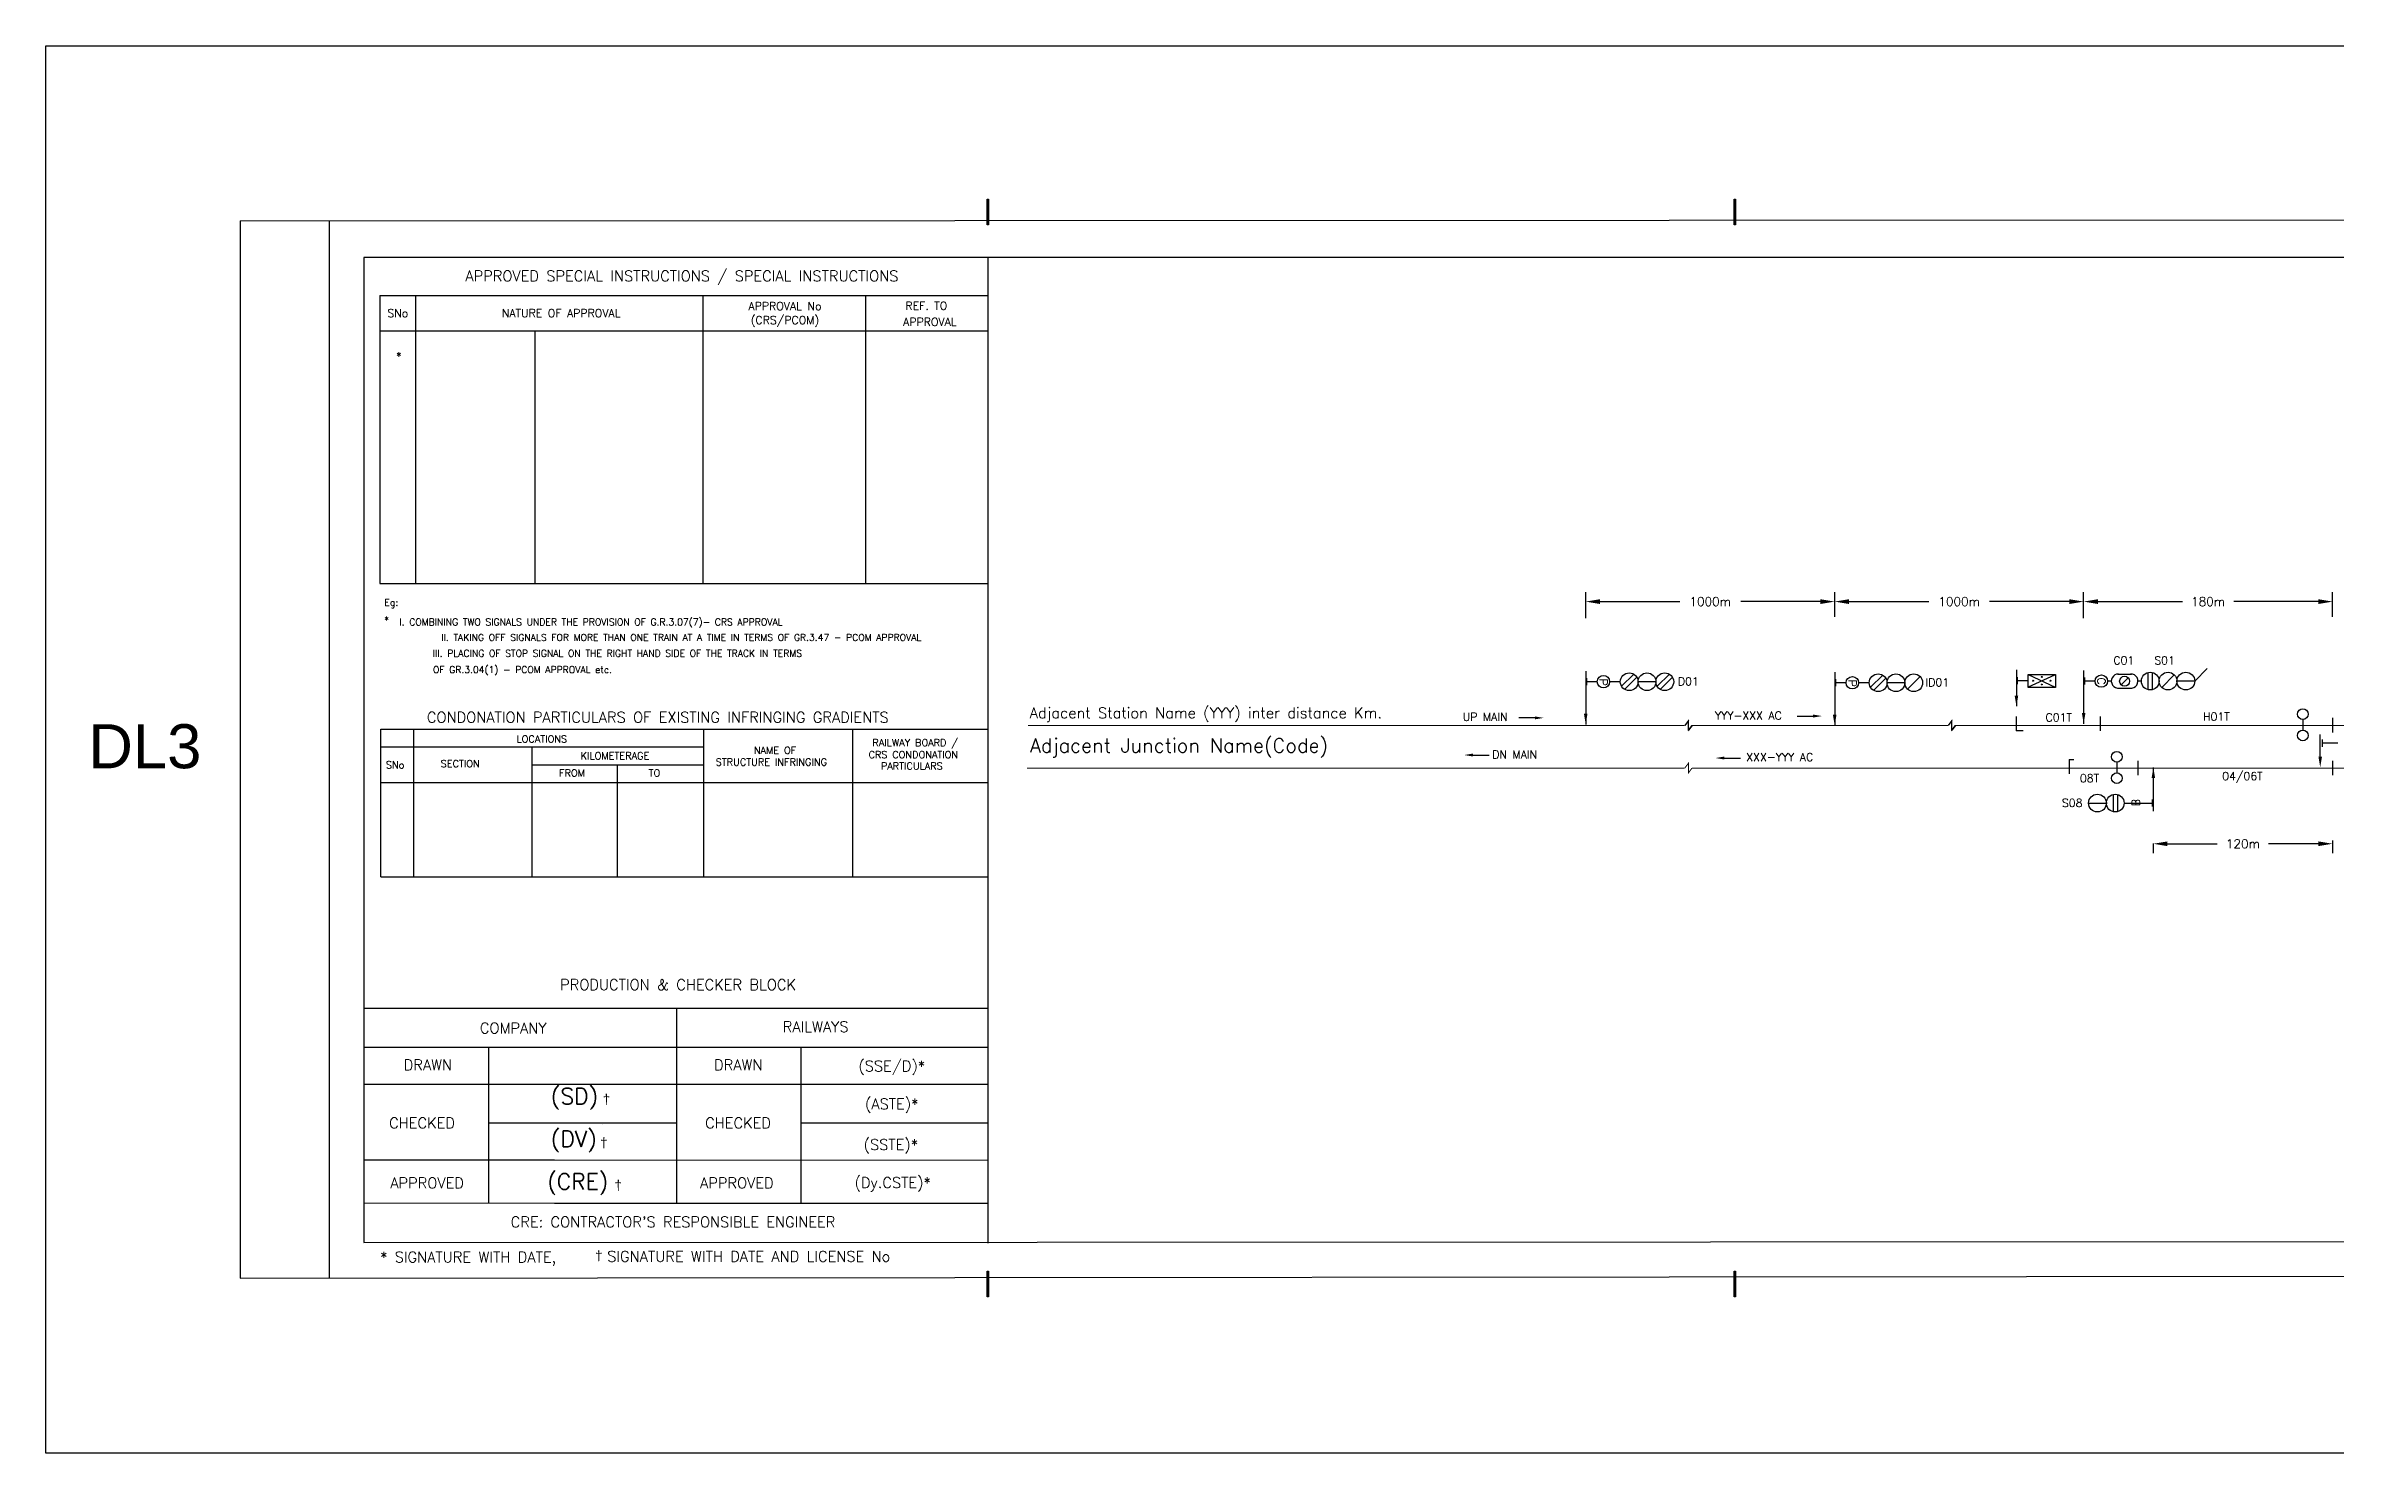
# Model space of a CAD drawing. Extents: x -19436 to 6205, y 191 to 9077.
# Drawn here: x -19435.8 to -18953, y 8780.4 to 9077.3 of the extents above; entities that cross this region are included whole.
import ezdxf
from ezdxf.enums import TextEntityAlignment as Align

# ---------------------------------------------------------------- set-up
doc = ezdxf.new("R2010")
doc.units = 0
doc.header["$LTSCALE"] = 0.5
doc.layers.get('0').update_dxf_attribs({"linetype": 'CONTINUOUS'})
doc.layers.get('DEFPOINTS').update_dxf_attribs({"linetype": 'CONTINUOUS'})
doc.layers.add('CHAINAGE', color=250, linetype='CONTINUOUS')
doc.layers.add('DIM', color=7, linetype='CONTINUOUS')
doc.styles.add('ARIAL', font='arial.ttf')
doc.styles.add('ROMANS', font='ROMANS.shx')
doc.dimstyles.get("Standard").update_dxf_attribs({"dimtxt": 0.18, "dimasz": 0.18, "dimexe": 0.18, "dimexo": 0.0625, "dimgap": 0.09, "dimtad": 0, "dimtih": 1, "dimtoh": 1, "dimdec": 4, "dimzin": 0, "dimdsep": 46, "dimtxsty": 'Standard', "dimcen": 0.09, "dimadec": 0, "dimazin": 0, "dimtfac": 1, "dimtdec": 4, "dimtofl": 0, "dimtmove": 0, "dimatfit": 3, "dimfxl": 1, "dimtolj": 1, "dimtzin": 0, "dimarcsym": 0})

# ---------------------------------------------------------------- blocks, each defined once
blk = doc.blocks.new('*D120')
at = {"color": 0, "lineweight": -2, "transparency": 16777216}
for p, q in [((-19058.6, 8958.06), (-19058.6, 8962.03)), ((-19006.1, 8957.28), (-19006.1, 8962.03)), ((-19055.6, 8960.03), (-19038.78, 8960.03)), ((-19009.1, 8960.03), (-19025.92, 8960.03))]:
    blk.add_line(p, q, dxfattribs=at)
at = {"color": 0, "transparency": 16777216}
for points in [[(-19055.6, 8960.53), (-19055.6, 8959.53), (-19058.6, 8960.03)], [(-19009.1, 8960.53), (-19009.1, 8959.53), (-19006.1, 8960.03)]]:
    blk.add_solid(points, dxfattribs=at)
at = {"layer": 'DEFPOINTS', "color": 0, "transparency": 16777216}
for p in [(-19058.6, 8957.06), (-19006.1, 8960.03), (-19006.1, 8956.28)]:
    blk.add_point(p, dxfattribs=at)
at = {"color": 0, "transparency": 16777216, "insert": (-19032.35, 8960.03), "char_height": 1.86, "attachment_point": 5, "style": 'ROMANS'}
blk.add_mtext('\\A1;1000m', dxfattribs=at)
blk = doc.blocks.new('*D117')
at = {"color": 0, "lineweight": -2, "transparency": 16777216}
for p, q in [((-19111.1, 8956.55), (-19111.1, 8962.03)), ((-19058.6, 8956.79), (-19058.6, 8962.03)), ((-19108.1, 8960.03), (-19091.28, 8960.03)), ((-19061.6, 8960.03), (-19078.42, 8960.03))]:
    blk.add_line(p, q, dxfattribs=at)
at = {"color": 0, "transparency": 16777216}
for points in [[(-19108.1, 8960.53), (-19108.1, 8959.53), (-19111.1, 8960.03)], [(-19061.6, 8960.53), (-19061.6, 8959.53), (-19058.6, 8960.03)]]:
    blk.add_solid(points, dxfattribs=at)
at = {"layer": 'DEFPOINTS', "color": 0, "transparency": 16777216}
for p in [(-19058.6, 8960.03), (-19058.6, 8955.79), (-19111.1, 8955.55)]:
    blk.add_point(p, dxfattribs=at)
at = {"color": 0, "transparency": 16777216, "insert": (-19084.85, 8960.03), "char_height": 1.86, "attachment_point": 5, "style": 'ROMANS'}
blk.add_mtext('\\A1;1000m', dxfattribs=at)
blk = doc.blocks.new('*D123')
at = {"color": 0, "lineweight": -2, "transparency": 16777216}
for p, q in [((-19006.1, 8956.55), (-19006.1, 8962.03)), ((-18953.6, 8956.79), (-18953.6, 8962.03)), ((-19003.1, 8960.03), (-18985.25, 8960.03)), ((-18956.6, 8960.03), (-18974.45, 8960.03))]:
    blk.add_line(p, q, dxfattribs=at)
at = {"color": 0, "transparency": 16777216}
for points in [[(-19003.1, 8960.53), (-19003.1, 8959.53), (-19006.1, 8960.03)], [(-18956.6, 8960.53), (-18956.6, 8959.53), (-18953.6, 8960.03)]]:
    blk.add_solid(points, dxfattribs=at)
at = {"layer": 'DEFPOINTS', "color": 0, "transparency": 16777216}
for p in [(-18953.6, 8960.03), (-18953.6, 8955.79), (-19006.1, 8955.55)]:
    blk.add_point(p, dxfattribs=at)
at = {"color": 0, "transparency": 16777216, "insert": (-18979.85, 8960.03), "char_height": 1.86, "attachment_point": 5, "style": 'ROMANS'}
blk.add_mtext('\\A1;180m', dxfattribs=at)
blk = doc.blocks.new('*D134')
at = {"color": 0, "lineweight": -2, "transparency": 16777216}
for p, q in [((-18991.42, 8909.01), (-18991.42, 8906.95)), ((-18988.42, 8908.95), (-18977.92, 8908.95)), ((-18956.62, 8908.95), (-18967.12, 8908.95)), ((-18953.62, 8909.63), (-18953.62, 8906.95))]:
    blk.add_line(p, q, dxfattribs=at)
at = {"color": 0, "transparency": 16777216}
for points in [[(-18988.42, 8909.45), (-18988.42, 8908.45), (-18991.42, 8908.95)], [(-18956.62, 8909.45), (-18956.62, 8908.45), (-18953.62, 8908.95)]]:
    blk.add_solid(points, dxfattribs=at)
at = {"layer": 'DEFPOINTS', "color": 0, "transparency": 16777216}
for p in [(-18991.42, 8910.01), (-18953.62, 8910.63), (-18953.62, 8908.95)]:
    blk.add_point(p, dxfattribs=at)
at = {"color": 0, "transparency": 16777216, "insert": (-18972.52, 8908.95), "char_height": 1.86, "attachment_point": 5, "style": 'ROMANS'}
blk.add_mtext('\\A1;120m', dxfattribs=at)

msp = doc.modelspace()

# ---------------------------------------------------------------- hatches: boundary and pattern name
h = msp.add_hatch(color=256)
h.dxf.hatch_style = 1
h.paths.add_polyline_path([(-19237.0345, 9044.9052), (-19237.3216, 9044.9052), (-19237.3216, 9039.4806), (-19237.0345, 9039.4806)])
h = msp.add_hatch(color=256)
h.dxf.hatch_style = 1
h.paths.add_polyline_path([(-19079.4917, 9044.9052), (-19079.7788, 9044.9052), (-19079.7788, 9039.4806), (-19079.4917, 9039.4806)])
h = msp.add_hatch(color=256)
h.dxf.hatch_style = 1
h.paths.add_polyline_path([(-19237.0345, 8818.8219), (-19237.3216, 8818.8219), (-19237.3216, 8813.3974), (-19237.0345, 8813.3974)])
h = msp.add_hatch(color=256)
h.dxf.hatch_style = 1
h.paths.add_polyline_path([(-19079.4917, 8818.8219), (-19079.7788, 8818.8219), (-19079.7788, 8813.3974), (-19079.4917, 8813.3974)])

# ---------------------------------------------------------------- linework, layer by layer
for p, q in [((-19394.8511, 9040.324), (-17662.1127, 9041.227)), ((-19394.8511, 9040.324), (-19394.8511, 8817.3451)), ((-17669.1788, 9032.594), (-19368.7605, 9032.594)), ((-19368.7605, 9032.594), (-19368.7605, 8824.8436)), ((-19237.1741, 9032.594), (-19237.1741, 8824.7283)), ((-19365.4063, 9024.6158), (-19237.1741, 9024.6158)), ((-19365.4063, 9024.6158), (-19365.4063, 8963.8172)), ((-19357.9063, 9024.6158), (-19357.9063, 8963.8172)), ((-19297.3109, 9024.6158), (-19297.3109, 8963.8172)), ((-19262.9712, 9024.6158), (-19262.9712, 8963.8172)), ((-19365.4063, 9017.1158), (-19237.1741, 9017.1158)), ((-19365.4063, 9017.1158), (-19362.4537, 9017.1158)), ((-19332.6979, 9017.1158), (-19332.6979, 8963.8172)), ((-19365.4063, 8963.8172), (-19237.1741, 8963.8172)), ((-19111.0979, 8945.3833), (-19111.0979, 8934.1333)), ((-19110.9308, 8943.88), (-19110.9308, 8942.38)), ((-19108.6808, 8943.13), (-19110.9308, 8943.13)), ((-19103.8058, 8943.13), (-19106.0558, 8943.13)), ((-19103.5361, 8942.1611), (-19100.962, 8944.7353)), ((-19102.8997, 8941.5247), (-19100.3256, 8944.0989)), ((-19096.3058, 8943.13), (-19100.0558, 8943.13)), ((-19096.0361, 8942.1611), (-19093.462, 8944.7353)), ((-19095.3997, 8941.5247), (-19092.8256, 8944.0989)), ((-19058.5979, 8945.1703), (-19058.5979, 8933.9203)), ((-19058.4308, 8943.667), (-19058.4308, 8942.167)), ((-19056.1808, 8942.917), (-19058.4308, 8942.917)), ((-19051.3058, 8942.917), (-19053.5558, 8942.917)), ((-19051.0361, 8941.9481), (-19048.462, 8944.5223)), ((-19050.3997, 8941.3117), (-19047.8256, 8943.8859)), ((-19043.8058, 8942.917), (-19047.5558, 8942.917)), ((-19020.2725, 8945.6293), (-19020.2725, 8937.9629)), ((-19020.1226, 8944.0811), (-19020.1226, 8942.5811)), ((-19017.7968, 8943.3311), (-19020.1226, 8943.3364)), ((-19017.7852, 8944.6543), (-19012.1039, 8942.002)), ((-19017.7304, 8942.0292), (-19012.1574, 8944.5931)), ((-19006.0979, 8945.5139), (-19006.0979, 8934.2639)), ((-19005.9308, 8944.0107), (-19005.9308, 8942.5107)), ((-19003.6808, 8943.2607), (-19005.9308, 8943.2607)), ((-19000.2659, 8943.2607), (-19001.0558, 8943.2607)), ((-18998.9102, 8941.7823), (-18996.0229, 8941.7819)), ((-18998.9013, 8944.7573), (-18996.014, 8944.757)), ((-18998.2074, 8942.4978), (-18996.7224, 8943.9827)), ((-18993.9308, 8943.2607), (-18994.6403, 8943.2607)), ((-18992.5058, 8941.4405), (-18992.5058, 8945.0809)), ((-18991.6058, 8941.4405), (-18991.6058, 8945.0809)), ((-18986.98, 8944.5865), (-18989.6317, 8941.9348)), ((-18982.6808, 8943.2607), (-18986.4308, 8943.2607)), ((-18982.6808, 8943.2606), (-18980.0292, 8945.9123)), ((-19365.1636, 8901.9983), (-19365.1636, 8933.1354)), ((-19365.1636, 8933.1354), (-19237.1741, 8933.1354)), ((-19358.2992, 8933.1354), (-19358.2992, 8901.9983)), ((-19297.1114, 8933.1354), (-19297.1114, 8901.9983)), ((-19265.7072, 8933.1354), (-19265.7072, 8901.9983)), ((-19121.8327, 8935.5045), (-19125.2077, 8935.5045)), ((-19089.4438, 8934.9373), (-19090.2065, 8933.9203)), ((-19089.4438, 8932.877), (-19089.4438, 8934.9373)), ((-19089.4438, 8932.9032), (-19089.4438, 8934.9373)), ((-19089.4438, 8932.9032), (-19088.681, 8933.9203)), ((-19088.681, 8933.9203), (-19089.4438, 8932.9032)), ((-19066.5192, 8935.8854), (-19063.1442, 8935.8854)), ((-19033.9073, 8934.9373), (-19034.67, 8933.9203)), ((-19033.9073, 8932.877), (-19033.9073, 8934.9373)), ((-19033.9073, 8932.9032), (-19033.9073, 8934.9373)), ((-19033.9073, 8932.9032), (-19033.1446, 8933.9203)), ((-19033.1446, 8933.9203), (-19033.9073, 8932.9032)), ((-19020.3479, 8935.7639), (-19020.3479, 8932.7639)), ((-19020.3479, 8935.7639), (-19020.3479, 8932.7639)), ((-19018.8479, 8932.7639), (-19020.3479, 8932.7639)), ((-19018.8479, 8932.7639), (-19020.3479, 8932.7639)), ((-19002.6104, 8935.7639), (-19002.6104, 8932.7639)), ((-18959.8849, 8935.1759), (-18959.8849, 8932.9259)), ((-18956.21, 8927.7951), (-18956.21, 8932)), ((-18953.5979, 8935.5008), (-18953.5979, 8932.5008)), ((-18953.5979, 8935.402), (-18953.5979, 8932.402)), ((-19365.1152, 8929.3854), (-19297.1114, 8929.3854)), ((-19333.3573, 8929.3854), (-19333.3573, 8901.9983)), ((-19134.8457, 8927.6704), (-19131.4707, 8927.6704)), ((-19081.8629, 8927.035), (-19078.4879, 8927.035)), ((-18956.21, 8927.3009), (-18956.21, 8927.7951)), ((-18955.7882, 8930.9241), (-18955.7882, 8929.4241)), ((-18952.5019, 8930.1741), (-18955.7882, 8930.1796)), ((-19333.3573, 8925.6354), (-19297.1114, 8925.6354)), ((-19315.349, 8925.6354), (-19315.349, 8901.9983)), ((-19009.1715, 8926.7204), (-19009.1715, 8923.7204)), ((-19009.1686, 8926.7191), (-19009.1686, 8923.7191)), ((-18999.1027, 8926.1759), (-18999.1027, 8923.9259)), ((-18994.697, 8926.4203), (-18994.697, 8923.4203)), ((-18991.3968, 8915.845), (-18991.3968, 8925.0499)), ((-18953.5979, 8926.4203), (-18953.5979, 8923.4203)), ((-19365.1628, 8921.8854), (-19237.1741, 8921.8854)), ((-19005.0639, 8917.5306), (-19001.3139, 8917.5306)), ((-18999.8889, 8919.3508), (-18999.8889, 8915.7104)), ((-18998.9889, 8919.3508), (-18998.9889, 8915.7104)), ((-18997.5639, 8917.5306), (-18991.5639, 8917.5252)), ((-18991.5639, 8916.7806), (-18991.5639, 8918.2806)), ((-19365.1605, 8901.9983), (-19237.1741, 8901.9983)), ((-19368.7434, 8882.6934), (-19368.7481, 8824.844)), ((-19328.5623, 8874.2366), (-19368.706, 8874.2393)), ((-19237.1741, 8874.2304), (-19328.5623, 8874.2366)), ((-19302.8272, 8874.2366), (-19302.8272, 8833.109)), ((-19328.5623, 8865.9841), (-19368.7064, 8865.9868)), ((-19342.3941, 8833.1104), (-19342.3939, 8865.9855)), ((-19237.1741, 8865.978), (-19328.5626, 8865.9841)), ((-19276.5303, 8833.1076), (-19276.5301, 8865.9828)), ((-19328.5623, 8858.1716), (-19368.7067, 8858.1743)), ((-19237.1741, 8858.1654), (-19328.5629, 8858.1716)), ((-19302.8272, 8849.9944), (-19342.394, 8849.9954)), ((-19318.4161, 8849.8207), (-19318.4171, 8849.8207)), ((-19237.1741, 8849.9881), (-19276.5302, 8849.9907)), ((-19328.5623, 8842.1831), (-19368.7073, 8842.1858)), ((-19237.1741, 8842.1769), (-19328.5636, 8842.1831)), ((-19328.5623, 8833.109), (-19368.7077, 8833.1117)), ((-19237.1741, 8833.1028), (-19328.564, 8833.109)), ((-19368.7481, 8824.844), (-17669.3322, 8825.7251)), ((-19368.7481, 8824.844), (-17669.3322, 8825.7251)), ((-19394.8511, 8817.3451), (-17661.9968, 8818.8219))]:
    msp.add_line(p, q)
at = {"ltscale": 5}
msp.add_line((-19376.1011, 9040.3235), (-19376.1011, 8817.3451), dxfattribs=at)
at = {"color": 18, "true_color": 0x000000}
msp.add_line((-19040.605, 8944.2428), (-19043.2567, 8941.5912), dxfattribs=at)
for points in [[(-19237.3216, 9044.9052), (-19237.0345, 9044.9052), (-19237.0345, 9039.4806), (-19237.3216, 9039.4806)], [(-19079.7788, 9044.9052), (-19079.4917, 9044.9052), (-19079.4917, 9039.4806), (-19079.7788, 9039.4806)], [(-19012.0491, 8941.9446), (-19017.8072, 8941.9446), (-19017.8072, 8944.6889), (-19012.0491, 8944.6889)], [(-19237.3216, 8818.8219), (-19237.0345, 8818.8219), (-19237.0345, 8813.3974), (-19237.3216, 8813.3974)], [(-19079.7788, 8818.8219), (-19079.4917, 8818.8219), (-19079.4917, 8813.3974), (-19079.7788, 8813.3974)]]:
    msp.add_lwpolyline(points, close=True)
for points, const_width in [([(-19228.7323, 8933.9203), (-19090.2065, 8933.9203)], 0.225), ([(-19090.2065, 8933.9203), (-19089.4438, 8934.9373), (-19089.4438, 8932.9032), (-19088.681, 8933.9203)], 0.2), ([(-19088.681, 8933.9203), (-19034.67, 8933.9203)], 0.225), ([(-19034.67, 8933.9203), (-19033.9073, 8934.9373), (-19033.9073, 8932.9032), (-19033.1446, 8933.9203)], 0.2), ([(-19033.1446, 8933.9203), (-18560.5013, 8933.9203)], 0.225), ([(-19228.9348, 8924.9203), (-19090.2065, 8924.9203)], 0.225), ([(-19090.2065, 8924.9203), (-19089.4438, 8925.9373), (-19089.4438, 8923.9032), (-19088.681, 8924.9203)], 0.2), ([(-19088.681, 8924.9203), (-18474.0601, 8924.9203)], 0.225)]:
    msp.add_lwpolyline(points, dxfattribs=dict(const_width=const_width))
msp.add_lwpolyline([(-19009.1715, 8926.7204), (-19008.1449, 8926.7204)])
for centre, radius in [((-19107.3683, 8943.13), 1.3125), ((-19101.9308, 8943.13), 1.875), ((-19098.1808, 8943.13), 1.875), ((-19094.4308, 8943.13), 1.875), ((-19054.8683, 8942.917), 1.3125), ((-19049.4308, 8942.917), 1.875), ((-19045.6808, 8942.917), 1.875), ((-19041.9308, 8942.917), 1.875), ((-19016.7757, 8943.3236), 0.1031), ((-19014.925, 8944.1438), 0.1031), ((-19014.925, 8942.5451), 0.1031), ((-19013.0951, 8943.3236), 0.1031), ((-19002.3683, 8943.2607), 1.3125), ((-18997.4649, 8943.2403), 1.05), ((-18992.0558, 8943.2607), 1.875), ((-18988.3058, 8943.2607), 1.875), ((-18984.5558, 8943.2607), 1.875), ((-18959.8849, 8936.3009), 1.125), ((-18959.8849, 8931.8009), 1.125), ((-18999.1027, 8927.3009), 1.125), ((-18999.1027, 8922.8009), 1.125), ((-19003.1889, 8917.5306), 1.875), ((-18999.4389, 8917.5306), 1.875)]:
    msp.add_circle(centre, radius)
for centre, start, end in [((-18998.7796, 8943.2717), 88.120249, 277.635276), ((-18996.1266, 8943.2717), 262.454334, 92.249791)]:
    msp.add_arc(centre, 1.4864, start, end)
for points in [[(-19019.8975, 8940.1958), (-19020.6475, 8940.1958), (-19020.2725, 8937.9458)], [(-19005.7229, 8936.5139), (-19006.4729, 8936.5139), (-19006.0979, 8934.2639)], [(-19121.8327, 8935.817), (-19121.8327, 8935.192), (-19119.9577, 8935.5045)], [(-19110.7229, 8936.3833), (-19111.4729, 8936.3833), (-19111.0979, 8934.1333)], [(-19063.1442, 8936.1979), (-19063.1442, 8935.5729), (-19061.2692, 8935.8854)], [(-19058.2229, 8936.1703), (-19058.9729, 8936.1703), (-19058.5979, 8933.9203)], [(-19134.8457, 8927.3579), (-19134.8457, 8927.9829), (-19136.7207, 8927.6704)], [(-19081.8629, 8926.7225), (-19081.8629, 8927.3475), (-19083.7379, 8927.035)], [(-18955.835, 8927.3009), (-18956.585, 8927.3009), (-18956.21, 8925.0509)], [(-18991.772, 8922.8009), (-18991.022, 8922.8009), (-18991.397, 8925.0509)]]:
    msp.add_solid(points)
at = {"layer": 'CHAINAGE'}
msp.add_lwpolyline([(-17617.6541, 8780.4012), (-19435.8419, 8780.4012), (-19435.8419, 9077.2679), (-17617.6541, 9077.2679)], close=True, dxfattribs=at)

# ---------------------------------------------------------------- texts
at = {"style": 'ROMANS'}
for s, height, p in [('APPROVED SPECIAL INSTRUCTIONS / SPECIAL INSTRUCTIONS', 2.25, (-19301.6989, 9028.5602)), ('SNo', 1.6875, (-19361.6076, 9020.8658)), ('NATURE OF APPROVAL', 1.6875, (-19327.1582, 9020.8658)), ('APPROVAL No', 1.6875, (-19279.9602, 9022.3682)), ('(CRS/PCOM)', 1.6875, (-19279.9602, 9019.2832)), ('APPROVAL', 1.6875, (-19249.4, 9019.0336)), ('REF. TO', 1.6875, (-19250.15, 9022.4336)), ('*', 1.6875, (-19361.4061, 9011.8017)), ('*', 1.425, (-19363.9637, 8956.1598)), ('II. TAKING OFF SIGNALS FOR MORE THAN ONE TRAIN AT A TIME IN TERMS OF GR.3.47 - PCOM APPROVAL', 1.425, (-19301.8232, 8952.4758)), (' OF GR.3.04(1) - PCOM APPROVAL etc.', 1.425, (-19335.8069, 8945.5834)), ('III. PLACING OF STOP SIGNAL ON THE RIGHT HAND SIDE OF THE TRACK IN TERMS ', 1.425, (-19314.8107, 8949.1269))]:
    msp.add_text(s, height=height, dxfattribs=at).set_placement(p, align=Align.MIDDLE)
for s, height, p in [('Eg:', 1.425, (-19364.4461, 8959.1296)), ('I. COMBINING TWO SIGNALS UNDER THE PROVISION OF G.R.3.07(7)- CRS APPROVAL', 1.425, (-19361.269, 8955.0236)), ('CONDONATION PARTICULARS OF EXISTING INFRINGING GRADIENTS', 2.25, (-19355.4833, 8934.5128)), ('LOCATIONS', 1.5, (-19336.5713, 8930.3057)), ('KILOMETERAGE', 1.5, (-19323.0383, 8926.7528)), ('CRS CONDONATION ', 1.5, (-19262.3441, 8927.0067)), ('RAILWAY BOARD /', 1.5, (-19261.5215, 8929.5333)), ('SNo', 1.5, (-19364.1236, 8924.8436)), (' SECTION', 1.5, (-19353.593, 8925.0864)), ('FROM', 1.5, (-19327.61, 8923.1268)), ('TO', 1.5, (-19308.7099, 8923.1268)), ('PARTICULARS', 1.5, (-19259.7437, 8924.5817))]:
    msp.add_text(s, height=height, dxfattribs=at).set_placement(p)
for s, rotation, p in [('P', 270, (-19107.3683, 8943.0481)), ('P', 270, (-19054.8683, 8942.8351)), ('C', 270, (-19002.3683, 8943.2607)), ('B', 90, (-18995.0822, 8917.6121))]:
    msp.add_text(s, height=1.6875, rotation=rotation, dxfattribs=at).set_placement(p, align=Align.MIDDLE)
for s, height, p in [('Adjacent Station Name (YYY) inter distance Km.', 2.25, (-19228.3209, 8934.7592)), ('YYY-XXX AC', 1.6875, (-19083.8523, 8934.6479)), ('Adjacent Junction Name(Code)', 3, (-19228.3181, 8927.2675)), ('XXX-YYY AC', 1.6875, (-19077.2383, 8925.8871))]:
    msp.add_text(s, height=height, dxfattribs=at).set_placement(p, align=Align.BOTTOM_LEFT)
for s, p in [('UP MAIN', (-19137.0469, 8935.7297)), ('DN MAIN', (-19130.8233, 8927.794))]:
    msp.add_text(s, height=1.6875, dxfattribs=at).set_placement(p, align=Align.MIDDLE_LEFT)
for s, p in [('H01T', (-18975.2947, 8934.9457)), ('C01T', (-19008.5678, 8934.7636))]:
    msp.add_text(s, height=1.6875, dxfattribs=at).set_placement(p, align=Align.RIGHT)
msp.add_text('04/06T', height=1.6875, dxfattribs=at).set_placement((-18968.3487, 8921.8744), align=Align.BOTTOM_RIGHT)
for s, p in [('PRODUCTION & CHECKER BLOCK', (-19302.5039, 8879.2318)), ('COMPANY', (-19337.2659, 8870.0681)), ('RAILWAYS', (-19273.4932, 8870.3724)), ('DRAWN', (-19355.2574, 8862.3053)), ('DRAWN', (-19289.8025, 8862.3053)), ('(SSE/D)*', (-19257.4427, 8862.0681)), ('(ASTE)*', (-19257.4427, 8854.0686)), ('CHECKED', (-19356.491, 8850.0581)), ('CHECKED', (-19289.8508, 8850.0581)), ('(SSTE)*', (-19257.638, 8845.4838)), ('APPROVED', (-19355.4353, 8837.3995)), ('APPROVED', (-19290.1173, 8837.3995)), ('(Dy.CSTE)*', (-19257.2473, 8837.4844)), ("CRE: CONTRACTOR'S RESPONSIBLE ENGINEER", (-19303.5675, 8829.1845))]:
    msp.add_text(s, height=2.25, dxfattribs=at).set_placement(p, align=Align.MIDDLE_CENTER)
at = {"insert": (-19295.4359, 8929.4243), "char_height": 1.5, "width": 27.752597, "attachment_point": 1, "style": 'ROMANS'}
msp.add_mtext('\\pi8.91201;NAME OF \\P\\pi0.8763;STRUCTURE INFRINGING', dxfattribs=at)
at = {"attachment_point": 1, "style": 'ROMANS'}
for s, width, heights, insert, char_height in [('(SD)', 23.214917, [11.7421], (-19329.3378, 8857.3882), 3.375), ('{\\fArial|b0|i0|c0|p34;\\H1.08333x;\\C256;†}', 5.489766, [5.8682], (-19318.4081, 8856.1043), 1.875), ('(DV)', 23.214917, [11.7421], (-19329.3378, 8848.3882), 3.375), ('{\\fArial|b0|i0|c0|p34;\\H1.08333x;\\C256;†}', 5.489766, [5.8682], (-19318.9479, 8846.9169), 1.875), ('(CRE)', 23.214917, [11.7421], (-19330.0878, 8839.3882), 3.375), ('{\\fArial|b0|i0|c0|p34;\\H1.08333x;\\C256;†}', 5.489766, [5.8682], (-19315.9061, 8837.9684), 1.875), ('* SIGNATURE WITH DATE, ', 230.51363, [11.7421], (-19365.3378, 8822.8882), 2.25), ('{\\fArial|b0|i0|c0|p34;\\H1.08333x;\\C256;†}', 5.489766, [5.8682], (-19320.0158, 8823.0806), 1.875), ('SIGNATURE WITH DATE AND LICENSE No', 230.51363, [11.7421], (-19317.443, 8823.0478), 2.25)]:
    msp.add_mtext_dynamic_manual_height_columns(s, width=width, gutter_width=11.25, heights=heights, dxfattribs=dict(at, insert=insert, char_height=char_height))
at = {"style": 'ROMANS'}
for tag, text, p in [('C01', 'SXXA', (-18997.6276, 8946.7793)), ('S01', 'SXX', (-18989.0293, 8946.7793)), ('D01', 'SXYZ', (-19089.462, 8942.3656)), ('ID01', 'SXYZ', (-19036.962, 8942.1526))]:
    msp.add_attdef(tag, text=text, height=1.6875, dxfattribs=at).set_placement(p, align=Align.CENTER)
msp.add_attdef('S08', (-19010.682, 8916.7191), 'SXX', height=1.6875, dxfattribs=at)
at = {"layer": 'DIM', "color": 1, "ltscale": 5, "style": 'ARIAL'}
msp.add_text('DL3', height=9.3, dxfattribs=at).set_placement((-19426.8599, 8924.8729))
at = {"layer": 'DIM', "ltscale": 5, "style": 'ROMANS'}
msp.add_attdef('08T', text='Sh', height=1.6875, dxfattribs=at).set_placement((-19006.8891, 8922.7732), align=Align.MIDDLE_LEFT)

# ---------------------------------------------------------------- dimensions: what is measured, and where the dimension line sits
for base, p1, p2, text, override, picture, middle in [((-19058.5979, 8960.0286), (-19111.0979, 8955.5477), (-19058.5979, 8955.7922), '1000m', {"dimtxt": 1.86, "dimasz": 3, "dimexe": 2, "dimexo": 1, "dimgap": 2, "dimdec": 2, "dimlfac": 2.5, "dimpost": 'm', "dimtxsty": 'ROMANS'}, '*D117', (-19084.8479, 8960.0286)), ((-19006.0979, 8960.0286), (-19058.5979, 8957.0565), (-19006.0979, 8956.278), '1000m', {"dimtxt": 1.86, "dimasz": 3, "dimexe": 2, "dimexo": 1, "dimgap": 2, "dimdec": 2, "dimlfac": 2.5, "dimpost": 'm', "dimtxsty": 'ROMANS'}, '*D120', (-19032.3479, 8960.0286)), ((-18953.5979, 8960.0286), (-19006.0979, 8955.5477), (-18953.5979, 8955.7922), '180m', {"dimtxt": 1.86, "dimasz": 3, "dimexe": 2, "dimexo": 1, "dimgap": 1.86, "dimdec": 2, "dimlfac": 2.5, "dimpost": 'm', "dimtxsty": 'ROMANS'}, '*D123', (-18979.8479, 8960.0286))]:
    dim = msp.add_linear_dim(base=base, p1=p1, p2=p2, text=text, dimstyle='Standard', override=override)
    dim.commit()
    dim.dimension.update_dxf_attribs({"geometry": picture, "text_midpoint": middle})
dim = msp.add_linear_dim(base=(-18953.6197, 8908.9489), p1=(-18991.4186, 8910.0136), p2=(-18953.6197, 8910.6315), angle=180, text='120m', dimstyle='Standard', override={"dimtxt": 1.86, "dimasz": 3, "dimexe": 2, "dimexo": 1, "dimgap": 1.86, "dimdec": 2, "dimlfac": 2.5, "dimpost": 'm', "dimtxsty": 'ROMANS'})
dim.commit()
dim.dimension.update_dxf_attribs({"geometry": '*D134', "text_midpoint": (-18972.5191, 8908.9489)})

doc.saveas('drawing.dxf')
